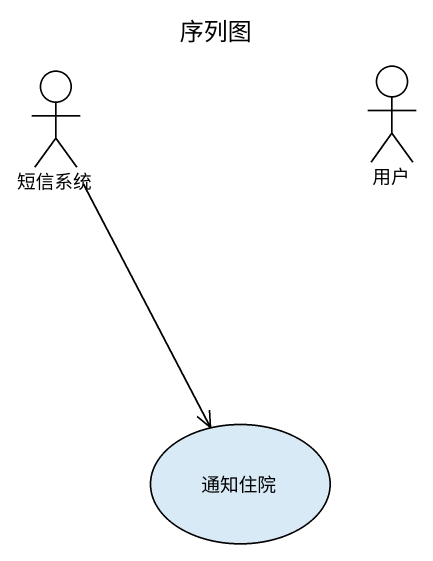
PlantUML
@startuml
title 序列图
actor 短信系统
actor 用户
usecase 通知住院
短信系统 --> 通知住院
@enduml
